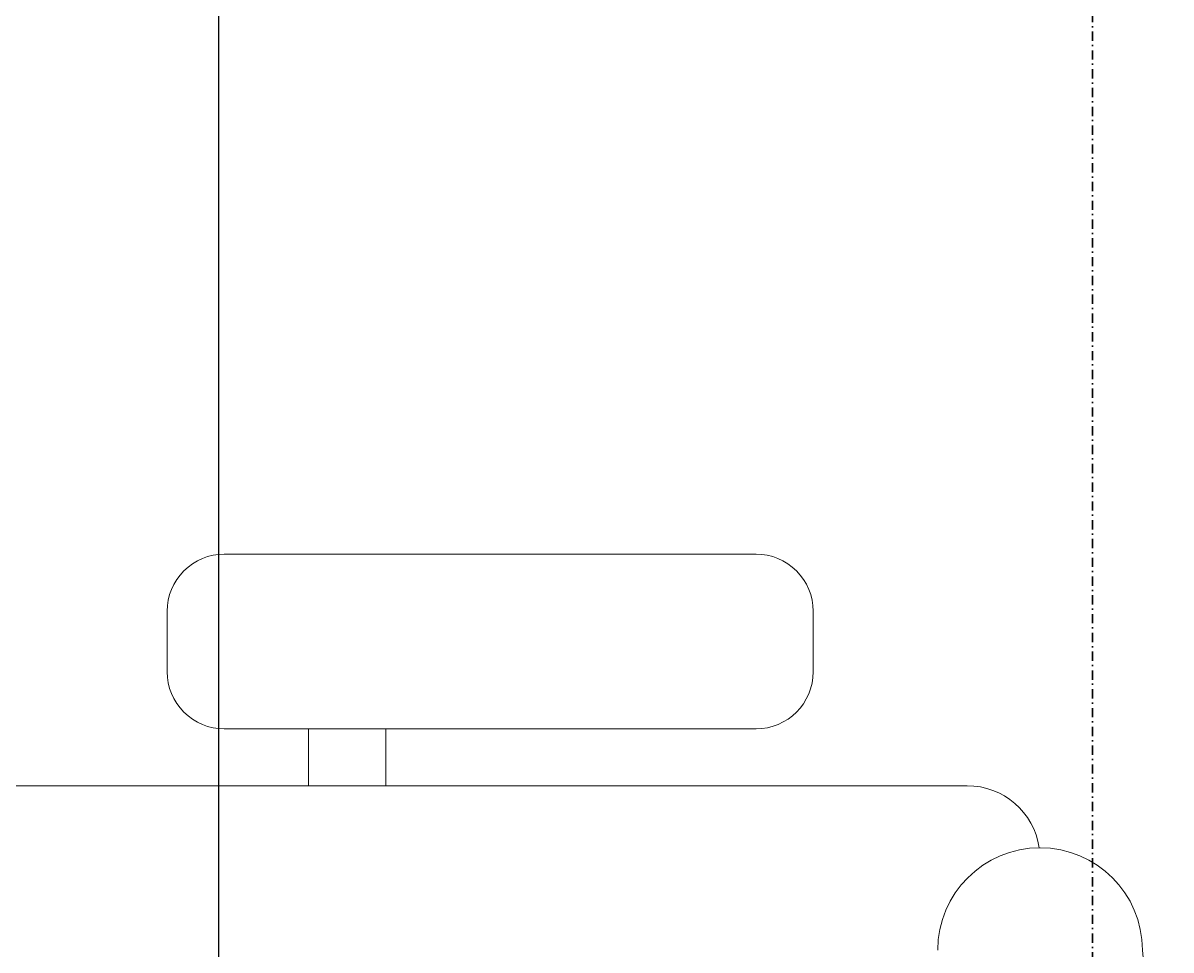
# Model space of a CAD drawing. Extents: x -12260 to 184725, y -29287 to 19916.
# Drawn here: x 19748.3 to 20142.5, y 3467.9 to 3786.1 of the extents above; entities that cross this region are included whole.
import ezdxf

# ---------------------------------------------------------------- set-up
doc = ezdxf.new("R2010")
doc.units = 0
doc.header["$LTSCALE"] = 0.25
doc.linetypes.add('DASHDOT', pattern=[25.4, 12.7, -6.35, 0, -6.35])
doc.layers.add('01-First Floor-FUR$0$FALSE CEILING', color=251, linetype='Continuous')
doc.layers.add('01-First Floor-FUR$0$LOADING', color=253, linetype='Continuous', lineweight=5)
doc.layers.add('E-LITE-CLNG-CNDT', color=6, linetype='DASHDOT', lineweight=35)

# ---------------------------------------------------------------- blocks, each defined once
blk = doc.blocks.new('01-First Floor-FUR$0$GF21018-P')
at = {"color": 0}
for p, q in [((-0.2206958158158443, 0.4756307261486727), (-0.2206958158158443, 0.0674977280054634)), ((-0.2805980196294406, 0.3422072443699342), (-0.2598282612620899, 0.3422072443699342)), ((-0.3002131404457629, 0.322592123553612), (-0.3002131404457629, 0.1400010304266672)), ((-0.2402131404457641, 0.322592123553612), (-0.2402131404457641, 0.1400010304266708)), ((-0.2402131404457641, 0.2937232591883401), (-0.2206958158158443, 0.2937232591883365)), ((-0.2402131404457641, 0.2670847420663591), (-0.2206958158158443, 0.2670847420663591)), ((-0.2805980196294406, 0.1203859096103415), (-0.2598282612620899, 0.120385909610345))]:
    blk.add_line(p, q, dxfattribs=at)
for centre, radius, start, end in [((-0.2805980196294406, 0.322592123553612), 0.0196151208163253, 90, 180.0000000000001), ((-0.2598282612620899, 0.322592123553612), 0.0196151208163253, 359.9999999999999, 90), ((-0.2805980196294406, 0.1400010304266672), 0.0196151208163253, 180.0000000000001, 270.0000000000004), ((-0.2598282612620899, 0.1400010304266708), 0.0196151208163253, 270.0000000000006, 359.9999999999999), ((-0.1642902328567111, 0.0424977280054613), 0.0351139560901341, 90.00000000000004, 270), ((-0.1956958158158457, 0.0674977280054634), 0.025, 179.9999999999999, 261.4720758531367), ((-3.2405935642e-06, 1.831363171438854), 1.831363171441721, 264.8532206013883, 275.1469821681523)]:
    blk.add_arc(centre, radius, start, end, dxfattribs=at)
blk = doc.blocks.new('01-First Floor-FUR')
at = {"layer": '01-First Floor-FUR$0$FALSE CEILING', "linetype": 'Continuous'}
blk.add_line((19815.56364585491, 1447.622068907379), (19815.56364585491, 5009.999999999256), dxfattribs=at)
at = {"layer": '01-First Floor-FUR$0$LOADING', "extrusion": (7.774263848676225e-06, 2.240207019314477e-05, 0.9999999997188542), "xscale": -1000, "yscale": 1000.000000000001, "zscale": 1000, "rotation": 90.00141075505213}
blk.add_blockref('01-First Floor-FUR$0$GF21018-P', (20140.04120000765, 3303.572733360861, 0.1338352047059847), dxfattribs=at)

msp = doc.modelspace()

# ---------------------------------------------------------------- linework, layer by layer
at = {"layer": 'E-LITE-CLNG-CNDT'}
msp.add_lwpolyline([(20115.58101740778, 3847.641091287427), (20115.58101740778, 2647.641091287336)], dxfattribs=at)

# ---------------------------------------------------------------- block references
msp.add_blockref('01-First Floor-FUR', (0, 0), dxfattribs=at)

doc.saveas('drawing.dxf')
